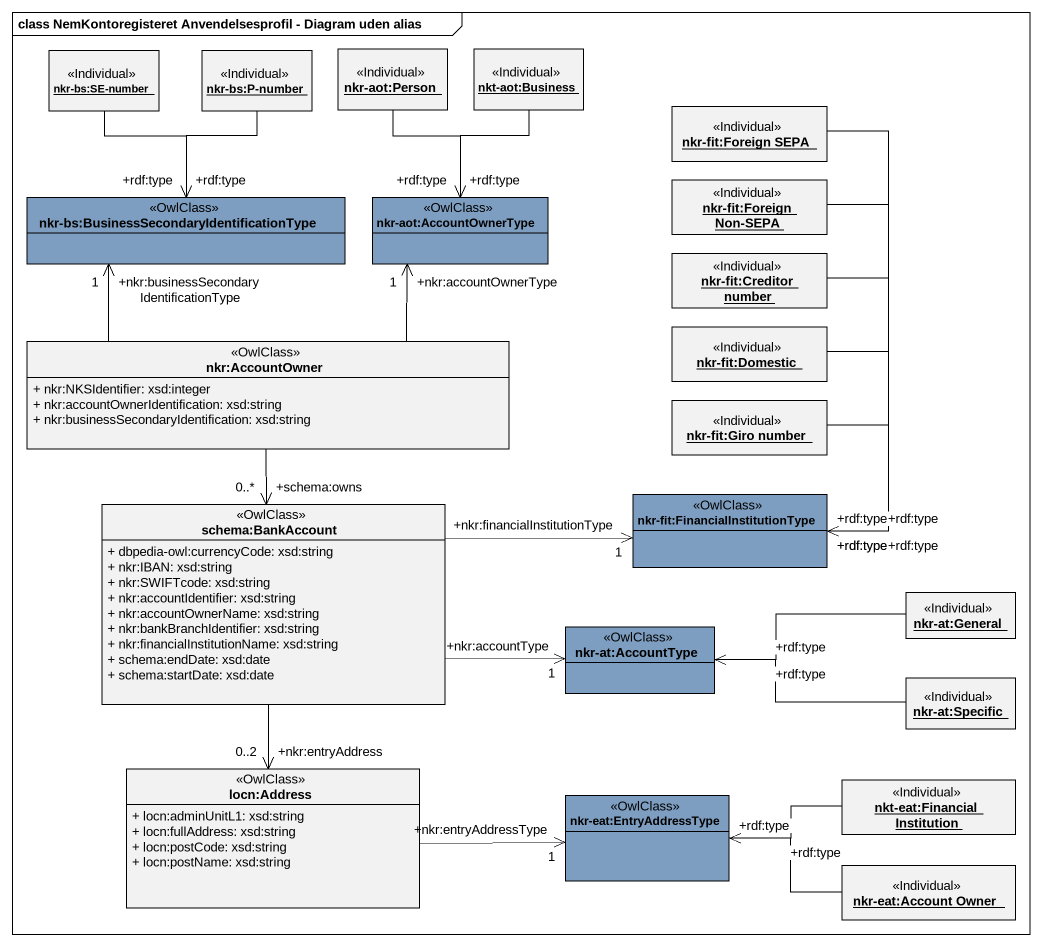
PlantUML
@startuml
mainframe class NemKontoregisteret Anvendelsesprofil - Diagram uden alias
hide circle
hide empty members
skinparam classAttributeIconSize 0
object "nkr-bs:SE-number" as nkr_bs_SE_number <<Individual>>
object "nkr-bs:P-number" as nkr_bs_P_number <<Individual>>
object "nkr-aot:Person" as nkr_aot_Person <<Individual>>
object "nkt-aot:Business" as nkt_aot_Business <<Individual>>
object "nkr-fit:Foreign SEPA" as nkr_fit_Foreign_SEPA <<Individual>>
object "nkr-fit:Foreign Non-SEPA" as nkr_fit_Foreign_Non_SEPA <<Individual>>
class "nkr-bs:BusinessSecondaryIdentificationType" as nkr_bs_BusinessSecondaryIden <<OwlClass>> #7D9EC0
class "nkr-aot:AccountOwnerType" as nkr_aot_AccountOwnerType <<OwlClass>> #7D9EC0
object "nkr-fit:Creditor number" as nkr_fit_Creditor_number <<Individual>>
class "nkr:AccountOwner" as nkr_AccountOwner <<OwlClass>> {
  + nkr:NKSIdentifier: xsd:integer
  + nkr:accountOwnerIdentification: xsd:string
  + nkr:businessSecondaryIdentification: xsd:string
}
object "nkr-fit:Domestic" as nkr_fit_Domestic <<Individual>>
object "nkr-fit:Giro number" as nkr_fit_Giro_number <<Individual>>
class "schema:BankAccount" as schema_BankAccount <<OwlClass>> {
  + dbpedia-owl:currencyCode: xsd:string
  + nkr:IBAN: xsd:string
  + nkr:SWIFTcode: xsd:string
  + nkr:accountIdentifier: xsd:string
  + nkr:accountOwnerName: xsd:string
  + nkr:bankBranchIdentifier: xsd:string
  + nkr:financialInstitutionName: xsd:string
  + schema:endDate: xsd:date
  + schema:startDate: xsd:date
}
class "nkr-fit:FinancialInstitutionType" as nkr_fit_FinancialInstitution <<OwlClass>> #7D9EC0
class "nkr-at:AccountType" as nkr_at_AccountType <<OwlClass>> #7D9EC0
object "nkr-at:General" as nkr_at_General <<Individual>>
object "nkr-at:Specific" as nkr_at_Specific <<Individual>>
class "locn:Address" as locn_Address <<OwlClass>> {
  + locn:adminUnitL1: xsd:string
  + locn:fullAddress: xsd:string
  + locn:postCode: xsd:string
  + locn:postName: xsd:string
}
object "nkt-eat:Financial Institution" as nkt_eat_Financial <<Individual>>
class "nkr-eat:EntryAddressType" as nkr_eat_EntryAddressType <<OwlClass>> #7D9EC0
object "nkr-eat:Account Owner" as nkr_eat_Account_Owner <<Individual>>
nkr_bs_SE_number --> "+rdf:type" nkr_bs_BusinessSecondaryIden
nkr_bs_P_number --> "+rdf:type" nkr_bs_BusinessSecondaryIden
nkr_aot_Person --> "+rdf:type" nkr_aot_AccountOwnerType
nkt_aot_Business --> "+rdf:type" nkr_aot_AccountOwnerType
nkr_fit_Foreign_SEPA --> "+rdf:type" nkr_fit_FinancialInstitution
nkr_fit_Foreign_Non_SEPA --> "+rdf:type" nkr_fit_FinancialInstitution
nkr_fit_Creditor_number --> "+rdf:type" nkr_fit_FinancialInstitution
nkr_AccountOwner -up-> "+nkr:businessSecondaryIdentificationType\n1" nkr_bs_BusinessSecondaryIden
nkr_AccountOwner -up-> "+nkr:accountOwnerType\n1" nkr_aot_AccountOwnerType
nkr_AccountOwner --> "+schema:owns\n0..*" schema_BankAccount
nkr_fit_Domestic --> "+rdf:type" nkr_fit_FinancialInstitution
nkr_fit_Giro_number --> "+rdf:type" nkr_fit_FinancialInstitution
schema_BankAccount -right-> "+nkr:financialInstitutionType\n1" nkr_fit_FinancialInstitution
schema_BankAccount -right-> "+nkr:accountType\n1" nkr_at_AccountType
schema_BankAccount --> "+nkr:entryAddress\n0..2" locn_Address
nkr_at_General -left-> "+rdf:type" nkr_at_AccountType
nkr_at_Specific -left-> "+rdf:type" nkr_at_AccountType
locn_Address -right-> "+nkr:entryAddressType\n1" nkr_eat_EntryAddressType
nkt_eat_Financial -left-> "+rdf:type" nkr_eat_EntryAddressType
nkr_eat_Account_Owner -left-> "+rdf:type" nkr_eat_EntryAddressType
@enduml
